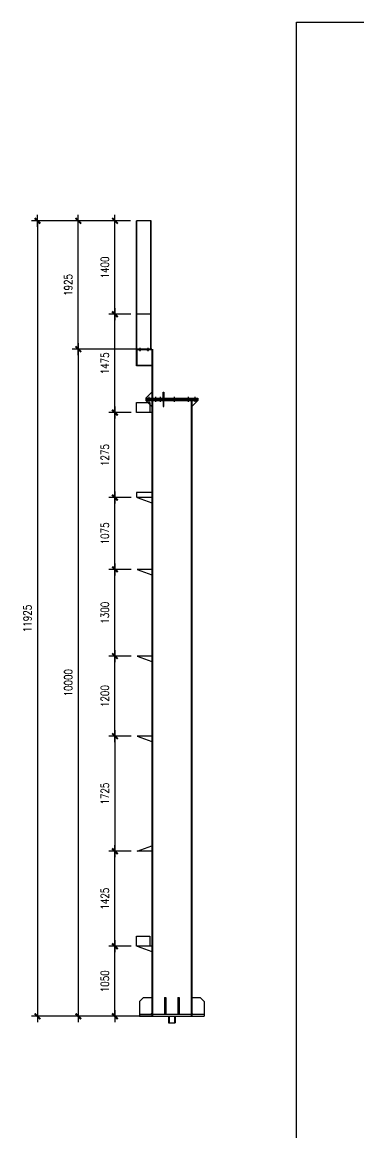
# Model space of a CAD drawing. Header units: millimetres. Extents: x 2451220 to 4527627, y -5186613 to -1639140.
# Drawn here: x 2478092 to 2483137, y -1674346 to -1657698 of the extents above; entities that cross this region are included whole.
import ezdxf

# ---------------------------------------------------------------- set-up
doc = ezdxf.new("R2010")
doc.units = ezdxf.units.MM
doc.header["$LTSCALE"] = 1000
doc.header["$PDMODE"] = 34
doc.linetypes.add('DASH', pattern=[0.35, 0.25, -0.1])
doc.styles.add('DIM_FONT', font='simplex.shx', dxfattribs={"width": 0.8, "bigfont": 'hztxt.shx'})
doc.styles.get("Standard").update_dxf_attribs({"font": 'txt', "bigfont": 'gbcbig.shx'})
doc.dimstyles.get("Standard").update_dxf_attribs({"dimscale": 100, "dimtxt": 3.5, "dimasz": 1, "dimexe": 2.5, "dimexo": 3, "dimgap": 1.5, "dimtad": 1, "dimdec": 0, "dimzin": 0, "dimdsep": 46, "dimtxsty": 'Standard', "dimblk": 'ARCHTICK', "dimcen": 0.09, "dimadec": 0, "dimazin": 0, "dimtfac": 1, "dimtdec": 0, "dimtix": 1, "dimtmove": 2, "dimatfit": 3, "dimldrblk": 'ARCHTICK', "dimfxl": 1, "dimtolj": 1, "dimtzin": 0, "dimarcsym": 0})
doc.dimstyles.new('WGH(1)', dxfattribs={"dimscale": 1.2, "dimtxt": 100, "dimasz": 0.5, "dimexe": 75, "dimexo": 75, "dimgap": 75, "dimtad": 1, "dimdec": 0, "dimzin": 0, "dimdsep": 46, "dimtxsty": 'DIM_FONT', "dimblk1": '_DIMX', "dimblk2": '_DIMX', "dimsah": 1, "dimcen": 0.09, "dimclrd": 3, "dimclre": 3, "dimclrt": 7, "dimadec": 0, "dimazin": 0, "dimtfac": 1, "dimtdec": 0, "dimtix": 1, "dimtmove": 2, "dimatfit": 3, "dimldrblk": '_DIMX', "dimfxl": 1, "dimtolj": 1, "dimtzin": 0, "dimarcsym": 0})

# ---------------------------------------------------------------- blocks, each defined once
blk = doc.blocks.new('_DIMX')
blk.add_line((-150, 0), (150, 0))
at = {"const_width": 50}
blk.add_lwpolyline([(-70, -70), (70, 70)], dxfattribs=at)
blk = doc.blocks.new('*D1602')
at = {"color": 3, "lineweight": -2}
for p, q in [((2479855, -1662600), (2478843, -1662600)), ((2478933, -1662601), (2478933, -1672599)), ((2479945, -1672600), (2478843, -1672600))]:
    blk.add_line(p, q, dxfattribs=at)
at = {"layer": 'Defpoints', "color": 0}
for p in [(2479945, -1662600), (2478933, -1672600), (2480035, -1672600)]:
    blk.add_point(p, dxfattribs=at)
at = {"color": 3, "lineweight": -2, "xscale": 0.6, "yscale": 0.6, "zscale": 0.6}
for p, rotation in [((2478933, -1662600), 90), ((2478933, -1672600), 270)]:
    blk.add_blockref('_DIMX', p, dxfattribs=dict(at, rotation=rotation))
at = {"color": 7, "insert": (2478783, -1667600), "char_height": 120, "attachment_point": 5, "rotation": 90, "style": 'DIM_FONT'}
blk.add_mtext('\\A1;10000', dxfattribs=at)
blk = doc.blocks.new('*D1603')
at = {"color": 3, "lineweight": -2}
for p, q in [((2479715, -1660675), (2479392, -1660675)), ((2479482, -1662074), (2479482, -1660676)), ((2479721, -1662075), (2479392, -1662075))]:
    blk.add_line(p, q, dxfattribs=at)
at = {"layer": 'Defpoints', "color": 0}
for p in [(2479482, -1660675), (2479805, -1660675), (2479811, -1662075)]:
    blk.add_point(p, dxfattribs=at)
at = {"color": 3, "lineweight": -2, "xscale": 0.6, "yscale": 0.6, "zscale": 0.6}
for p, rotation in [((2479482, -1660675), 90), ((2479482, -1662075), 270)]:
    blk.add_blockref('_DIMX', p, dxfattribs=dict(at, rotation=rotation))
at = {"color": 7, "insert": (2479332, -1661375), "char_height": 120, "attachment_point": 5, "rotation": 90, "style": 'DIM_FONT'}
blk.add_mtext('\\A1;1400', dxfattribs=at)
blk = doc.blocks.new('*D1604')
at = {"color": 3, "lineweight": -2}
for p, q in [((2479725, -1671550), (2479392, -1671550)), ((2479482, -1672599), (2479482, -1671551)), ((2479725, -1672600), (2479392, -1672600))]:
    blk.add_line(p, q, dxfattribs=at)
at = {"layer": 'Defpoints', "color": 0}
for p in [(2479482, -1671550), (2479815, -1671550), (2479815, -1672600)]:
    blk.add_point(p, dxfattribs=at)
at = {"color": 3, "lineweight": -2, "xscale": 0.6, "yscale": 0.6, "zscale": 0.6}
for p, rotation in [((2479482, -1671550), 90), ((2479482, -1672600), 270)]:
    blk.add_blockref('_DIMX', p, dxfattribs=dict(at, rotation=rotation))
at = {"color": 7, "insert": (2479332, -1672075), "char_height": 120, "attachment_point": 5, "rotation": 90, "style": 'DIM_FONT'}
blk.add_mtext('\\A1;1050', dxfattribs=at)
blk = doc.blocks.new('*D1605')
at = {"color": 3, "lineweight": -2}
for p, q in [((2479725, -1670125), (2479392, -1670125)), ((2479482, -1671549), (2479482, -1670126)), ((2479725, -1671550), (2479392, -1671550))]:
    blk.add_line(p, q, dxfattribs=at)
at = {"layer": 'Defpoints', "color": 0}
for p in [(2479482, -1670125), (2479815, -1670125), (2479815, -1671550)]:
    blk.add_point(p, dxfattribs=at)
at = {"color": 3, "lineweight": -2, "xscale": 0.6, "yscale": 0.6, "zscale": 0.6}
for p, rotation in [((2479482, -1670125), 90), ((2479482, -1671550), 270)]:
    blk.add_blockref('_DIMX', p, dxfattribs=dict(at, rotation=rotation))
at = {"color": 7, "insert": (2479332, -1670837), "char_height": 120, "attachment_point": 5, "rotation": 90, "style": 'DIM_FONT'}
blk.add_mtext('\\A1;1425', dxfattribs=at)
blk = doc.blocks.new('*D1606')
at = {"color": 3, "lineweight": -2}
for p, q in [((2479725, -1667200), (2479392, -1667200)), ((2479482, -1668399), (2479482, -1667201)), ((2479725, -1668400), (2479392, -1668400))]:
    blk.add_line(p, q, dxfattribs=at)
at = {"layer": 'Defpoints', "color": 0}
for p in [(2479482, -1667200), (2479815, -1667200), (2479815, -1668400)]:
    blk.add_point(p, dxfattribs=at)
at = {"color": 3, "lineweight": -2, "xscale": 0.6, "yscale": 0.6, "zscale": 0.6}
for p, rotation in [((2479482, -1667200), 90), ((2479482, -1668400), 270)]:
    blk.add_blockref('_DIMX', p, dxfattribs=dict(at, rotation=rotation))
at = {"color": 7, "insert": (2479332, -1667800), "char_height": 120, "attachment_point": 5, "rotation": 90, "style": 'DIM_FONT'}
blk.add_mtext('\\A1;1200', dxfattribs=at)
blk = doc.blocks.new('*D295')
at = {"color": 3, "lineweight": -2}
for p, q in [((2479725, -1665900), (2479392, -1665900)), ((2479482, -1667199), (2479482, -1665901)), ((2479725, -1667200), (2479392, -1667200))]:
    blk.add_line(p, q, dxfattribs=at)
at = {"layer": 'Defpoints', "color": 0}
for p in [(2479482, -1665900), (2479815, -1665900), (2479815, -1667200)]:
    blk.add_point(p, dxfattribs=at)
at = {"color": 3, "lineweight": -2, "xscale": 0.6, "yscale": 0.6, "zscale": 0.6}
for p, rotation in [((2479482, -1665900), 90), ((2479482, -1667200), 270)]:
    blk.add_blockref('_DIMX', p, dxfattribs=dict(at, rotation=rotation))
at = {"color": 7, "insert": (2479332, -1666550), "char_height": 120, "attachment_point": 5, "rotation": 90, "style": 'DIM_FONT'}
blk.add_mtext('\\A1;1300', dxfattribs=at)
blk = doc.blocks.new('*D1607')
at = {"color": 3, "lineweight": -2}
for p, q in [((2479725, -1664825), (2479392, -1664825)), ((2479482, -1665899), (2479482, -1664826)), ((2479725, -1665900), (2479392, -1665900))]:
    blk.add_line(p, q, dxfattribs=at)
at = {"layer": 'Defpoints', "color": 0}
for p in [(2479482, -1664825), (2479815, -1664825), (2479815, -1665900)]:
    blk.add_point(p, dxfattribs=at)
at = {"color": 3, "lineweight": -2, "xscale": 0.6, "yscale": 0.6, "zscale": 0.6}
for p, rotation in [((2479482, -1664825), 90), ((2479482, -1665900), 270)]:
    blk.add_blockref('_DIMX', p, dxfattribs=dict(at, rotation=rotation))
at = {"color": 7, "insert": (2479332, -1665362), "char_height": 120, "attachment_point": 5, "rotation": 90, "style": 'DIM_FONT'}
blk.add_mtext('\\A1;1075', dxfattribs=at)
blk = doc.blocks.new('*D1608')
at = {"color": 3, "lineweight": -2}
for p, q in [((2479725, -1663550), (2479392, -1663550)), ((2479482, -1664824), (2479482, -1663551)), ((2479725, -1664825), (2479392, -1664825))]:
    blk.add_line(p, q, dxfattribs=at)
at = {"layer": 'Defpoints', "color": 0}
for p in [(2479482, -1663550), (2479815, -1663550), (2479815, -1664825)]:
    blk.add_point(p, dxfattribs=at)
at = {"color": 3, "lineweight": -2, "xscale": 0.6, "yscale": 0.6, "zscale": 0.6}
for p, rotation in [((2479482, -1663550), 90), ((2479482, -1664825), 270)]:
    blk.add_blockref('_DIMX', p, dxfattribs=dict(at, rotation=rotation))
at = {"color": 7, "insert": (2479332, -1664187), "char_height": 120, "attachment_point": 5, "rotation": 90, "style": 'DIM_FONT'}
blk.add_mtext('\\A1;1275', dxfattribs=at)
blk = doc.blocks.new('*D296')
at = {"color": 3, "lineweight": -2}
for p, q in [((2479635, -1668400), (2479392, -1668400)), ((2479482, -1668401), (2479482, -1670124)), ((2479725, -1670125), (2479392, -1670125))]:
    blk.add_line(p, q, dxfattribs=at)
at = {"layer": 'Defpoints', "color": 0}
for p in [(2479725, -1668400), (2479482, -1670125), (2479815, -1670125)]:
    blk.add_point(p, dxfattribs=at)
at = {"color": 3, "lineweight": -2, "xscale": 0.6, "yscale": 0.6, "zscale": 0.6}
for p, rotation in [((2479482, -1668400), 90), ((2479482, -1670125), 270)]:
    blk.add_blockref('_DIMX', p, dxfattribs=dict(at, rotation=rotation))
at = {"color": 7, "insert": (2479332, -1669262), "char_height": 120, "attachment_point": 5, "rotation": 90, "style": 'DIM_FONT'}
blk.add_mtext('\\A1;1725', dxfattribs=at)
blk = doc.blocks.new('*D297')
at = {"color": 3, "lineweight": -2}
for p, q in [((2479721, -1662075), (2479392, -1662075)), ((2479482, -1663549), (2479482, -1662076)), ((2479635, -1663550), (2479392, -1663550))]:
    blk.add_line(p, q, dxfattribs=at)
at = {"layer": 'Defpoints', "color": 0}
for p in [(2479482, -1662075), (2479811, -1662075), (2479725, -1663550)]:
    blk.add_point(p, dxfattribs=at)
at = {"color": 3, "lineweight": -2, "xscale": 0.6, "yscale": 0.6, "zscale": 0.6}
for p, rotation in [((2479482, -1662075), 90), ((2479482, -1663550), 270)]:
    blk.add_blockref('_DIMX', p, dxfattribs=dict(at, rotation=rotation))
at = {"color": 7, "insert": (2479332, -1662812), "char_height": 120, "attachment_point": 5, "rotation": 90, "style": 'DIM_FONT'}
blk.add_mtext('\\A1;1475', dxfattribs=at)
blk = doc.blocks.new('*D298')
at = {"color": 3, "lineweight": -2}
for p, q in [((2479464, -1660675), (2478843, -1660675)), ((2478933, -1662599), (2478933, -1660676)), ((2479392, -1662600), (2478843, -1662600))]:
    blk.add_line(p, q, dxfattribs=at)
at = {"layer": 'Defpoints', "color": 0}
for p in [(2478933, -1660675), (2479554, -1660675), (2479482, -1662600)]:
    blk.add_point(p, dxfattribs=at)
at = {"color": 3, "lineweight": -2, "xscale": 0.6, "yscale": 0.6, "zscale": 0.6}
for p, rotation in [((2478933, -1660675), 90), ((2478933, -1662600), 270)]:
    blk.add_blockref('_DIMX', p, dxfattribs=dict(at, rotation=rotation))
at = {"color": 7, "insert": (2478783, -1661637), "char_height": 120, "attachment_point": 5, "rotation": 90, "style": 'DIM_FONT'}
blk.add_mtext('\\A1;1925', dxfattribs=at)
blk = doc.blocks.new('*D299')
at = {"color": 3, "lineweight": -2}
for p, q in [((2479063, -1660675), (2478231, -1660675)), ((2478321, -1660676), (2478321, -1672599)), ((2479063, -1672600), (2478231, -1672600))]:
    blk.add_line(p, q, dxfattribs=at)
at = {"layer": 'Defpoints', "color": 0}
for p in [(2479153, -1660675), (2478321, -1672600), (2479153, -1672600)]:
    blk.add_point(p, dxfattribs=at)
at = {"color": 3, "lineweight": -2, "xscale": 0.6, "yscale": 0.6, "zscale": 0.6}
for p, rotation in [((2478321, -1660675), 90), ((2478321, -1672600), 270)]:
    blk.add_blockref('_DIMX', p, dxfattribs=dict(at, rotation=rotation))
at = {"color": 7, "insert": (2478171, -1666637), "char_height": 120, "attachment_point": 5, "rotation": 90, "style": 'DIM_FONT'}
blk.add_mtext('\\A1;11925', dxfattribs=at)

msp = doc.modelspace()

# ---------------------------------------------------------------- linework, layer by layer
for p, q in [((2480025.2, -1660674.9), (2479805.2, -1660674.9)), ((2479805.2, -1662599.9), (2479805.2, -1660674.9)), ((2479811.2, -1662599.9), (2479811.2, -1660674.9)), ((2480019.2, -1662599.9), (2480019.2, -1660674.9)), ((2480025.2, -1662599.9), (2480025.2, -1660674.9)), ((2480019.2, -1662074.9), (2479811.2, -1662074.9)), ((2480035.2, -1662599.9), (2479805.2, -1662599.9)), ((2479805.2, -1662849.9), (2479805.2, -1662599.9)), ((2480035.2, -1662607.9), (2479805.2, -1662607.9)), ((2479813.2, -1662841.9), (2479813.2, -1662607.9)), ((2479855.2, -1662581), (2479855.2, -1662629.4)), ((2479975.2, -1662581), (2479975.2, -1662629.4)), ((2480035.2, -1662599.9), (2480035.2, -1663331.9)), ((2480045.2, -1662599.9), (2480045.2, -1663331.9)), ((2480035.2, -1662841.9), (2479805.2, -1662841.9)), ((2480035.2, -1662849.9), (2479805.2, -1662849.9)), ((2479945.2, -1663331.9), (2480035.2, -1663241.9)), ((2480205.2, -1663331.9), (2480205.2, -1663241.9)), ((2480205.2, -1663241.9), (2480215.2, -1663241.9)), ((2480215.2, -1663331.9), (2480215.2, -1663241.9)), ((2479945.2, -1663367.9), (2480035.2, -1663457.9)), ((2480035.2, -1663367.9), (2480035.2, -1672599.9)), ((2480045.2, -1663367.9), (2480045.2, -1672599.9)), ((2480625.2, -1663367.9), (2480625.2, -1672599.9)), ((2480635.2, -1663367.9), (2480635.2, -1672599.9)), ((2480725.2, -1663367.9), (2480635.2, -1663457.9)), ((2480035.2, -1663549.9), (2479815.2, -1663549.9)), ((2480035.2, -1664824.9), (2479815.2, -1664824.9)), ((2479815.2, -1664824.9), (2480035.2, -1664904.9)), ((2480035.2, -1665899.9), (2479815.2, -1665899.9)), ((2479815.2, -1665899.9), (2480035.2, -1665979.9)), ((2480035.2, -1665899.9), (2479815.2, -1665899.9)), ((2480035.2, -1667199.9), (2479815.2, -1667199.9)), ((2479815.2, -1667199.9), (2480035.2, -1667279.9)), ((2480035.2, -1667199.9), (2479815.2, -1667199.9)), ((2480035.2, -1668399.9), (2479815.2, -1668399.9)), ((2479815.2, -1668399.9), (2480035.2, -1668479.9)), ((2480035.2, -1668399.9), (2479815.2, -1668399.9)), ((2479815.2, -1670124.9), (2480035.2, -1670044.9)), ((2480035.2, -1670124.9), (2479815.2, -1670124.9)), ((2480035.2, -1670124.9), (2479815.2, -1670124.9)), ((2480035.2, -1671549.9), (2479815.2, -1671549.9)), ((2479815.2, -1671549.9), (2480035.2, -1671629.9)), ((2479850.2, -1672379.9), (2479910.2, -1672319.9)), ((2479910.2, -1672319.9), (2480049.2, -1672319.9)), ((2480225.2, -1672319.9), (2480225.2, -1672569.9)), ((2480225.2, -1672319.9), (2480245.2, -1672319.9)), ((2480245.2, -1672319.9), (2480245.2, -1672569.9)), ((2480425.2, -1672319.9), (2480425.2, -1672569.9)), ((2480425.2, -1672319.9), (2480445.2, -1672319.9)), ((2480445.2, -1672319.9), (2480445.2, -1672569.9)), ((2480621.2, -1672319.9), (2480760.2, -1672319.9)), ((2480760.2, -1672319.9), (2480820.2, -1672379.9)), ((2479850.2, -1672379.9), (2479850.2, -1672569.9)), ((2480820.2, -1672379.9), (2480820.2, -1672569.9)), ((2480035.2, -1672599.9), (2479815.2, -1672599.9)), ((2479850.2, -1672569.9), (2479850.2, -1672599.9)), ((2479850.2, -1672569.9), (2480820.2, -1672569.9)), ((2479850.2, -1672599.9), (2480820.2, -1672599.9)), ((2480020.2, -1672569.9), (2480035.2, -1672554.9)), ((2480035.2, -1672569.9), (2480635.2, -1672569.9)), ((2480035.2, -1672569.9), (2480635.2, -1672569.9)), ((2480035.2, -1672599.9), (2480635.2, -1672599.9)), ((2480035.2, -1672599.9), (2480635.2, -1672599.9)), ((2480285.2, -1672599.9), (2480285.2, -1672699.9)), ((2480295.2, -1672599.9), (2480295.2, -1672699.9)), ((2480375.2, -1672599.9), (2480375.2, -1672699.9)), ((2480385.2, -1672599.9), (2480385.2, -1672699.9)), ((2480650.2, -1672569.9), (2480635.2, -1672554.9)), ((2480820.2, -1672569.9), (2480820.2, -1672599.9)), ((2480285.2, -1672699.9), (2480385.2, -1672699.9))]:
    msp.add_line(p, q)
at = {"color": 2}
for p, q in [((2479945.2, -1663331.9), (2479945.2, -1663367.9)), ((2479945.2, -1663331.9), (2480725.2, -1663331.9)), ((2479990.2, -1663312.6), (2479990.2, -1663388.9)), ((2480090.2, -1663312.6), (2480090.2, -1663388.9)), ((2480160.2, -1663312.6), (2480160.2, -1663388.9)), ((2480370.2, -1663312.6), (2480370.2, -1663388.9)), ((2480580.2, -1663312.6), (2480580.2, -1663388.9)), ((2480680.2, -1663312.6), (2480680.2, -1663388.9)), ((2480725.2, -1663331.9), (2480725.2, -1663367.9)), ((2479945.2, -1663349.9), (2480725.2, -1663349.9)), ((2479945.2, -1663367.9), (2480725.2, -1663367.9)), ((2480025.2, -1664749.9), (2479805.2, -1664749.9))]:
    msp.add_line(p, q, dxfattribs=at)
for points in [[(2482202.1, -1657697.8), (2537948.3, -1657697.8), (2537948.3, -1675441.9), (2482202.1, -1675441.9)], [(2479849.7, -1662589.6), (2479861.2, -1662589.6), (2479861.2, -1662620), (2479849.7, -1662620)], [(2479969.7, -1662589.6), (2479981.2, -1662589.6), (2479981.2, -1662620), (2479969.7, -1662620)], [(2480205.2, -1663241.9), (2480215.2, -1663241.9), (2480215.2, -1663331.9), (2480205.2, -1663331.9)], [(2480205.2, -1663457.9), (2480215.2, -1663457.9), (2480215.2, -1663367.9), (2480205.2, -1663367.9)]]:
    msp.add_lwpolyline(points, close=True)
at = {"color": 2, "linetype": 'DASH'}
for points in [[(2479805.2, -1663399.9), (2480005.2, -1663399.9), (2480005.2, -1663549.9), (2479805.2, -1663549.9)], [(2479805.2, -1671399.9), (2480005.2, -1671399.9), (2480005.2, -1671549.9), (2479805.2, -1671549.9)]]:
    msp.add_lwpolyline(points, close=True, dxfattribs=at)
at = {"color": 2}
msp.add_lwpolyline([(2479805.2, -1664749.9), (2479805.2, -1664824.9)], dxfattribs=at)

# ---------------------------------------------------------------- dimensions: what is measured, and where the dimension line sits
for base, p1, p2, picture, middle in [((2478320.9, -1672599.9), (2479153.1, -1660674.9), (2479153.1, -1672599.9), '*D299', (2478170.9, -1666637.4)), ((2478932.7, -1660674.9), (2479482.1, -1662599.9), (2479553.6, -1660674.9), '*D298', (2478782.7, -1661637.4)), ((2479482.1, -1660674.9), (2479811.2, -1662074.9), (2479805.2, -1660674.9), '*D1603', (2479332.1, -1661374.9)), ((2479482.1, -1662074.9), (2479725.2, -1663549.9), (2479811.2, -1662074.9), '*D297', (2479332.1, -1662812.4)), ((2479482.1, -1663549.9), (2479815.2, -1664824.9), (2479815.2, -1663549.9), '*D1608', (2479332.1, -1664187.4)), ((2479482.1, -1664824.9), (2479815.2, -1665899.9), (2479815.2, -1664824.9), '*D1607', (2479332.1, -1665362.4)), ((2479482.1, -1665899.9), (2479815.2, -1667199.9), (2479815.2, -1665899.9), '*D295', (2479332.1, -1666549.9)), ((2479482.1, -1667199.9), (2479815.2, -1668399.9), (2479815.2, -1667199.9), '*D1606', (2479332.1, -1667799.9)), ((2479482.1, -1670124.9), (2479725.2, -1668399.9), (2479815.2, -1670124.9), '*D296', (2479332.1, -1669262.4)), ((2479482.1, -1670124.9), (2479815.2, -1671549.9), (2479815.2, -1670124.9), '*D1605', (2479332.1, -1670837.4)), ((2479482.1, -1671549.9), (2479815.2, -1672599.9), (2479815.2, -1671549.9), '*D1604', (2479332.1, -1672074.9))]:
    dim = msp.add_linear_dim(base=base, p1=p1, p2=p2, angle=90, dimstyle='Standard', override={"dimscale": 1.2, "dimtxt": 100, "dimasz": 0.5, "dimexe": 75, "dimexo": 75, "dimgap": 75, "dimtxsty": 'DIM_FONT', "dimblk1": '_DIMX', "dimblk2": '_DIMX', "dimsah": 1, "dimclrd": 3, "dimclre": 3, "dimclrt": 7, "dimldrblk": '_DIMX'})
    dim.commit()
    dim.dimension.update_dxf_attribs({"geometry": picture, "text_midpoint": middle})
dim = msp.add_linear_dim(base=(2478932.7, -1672599.9), p1=(2479945.2, -1662599.9), p2=(2480035.2, -1672599.9), angle=90, dimstyle='WGH(1)')
dim.commit()
dim.dimension.update_dxf_attribs({"geometry": '*D1602', "text_midpoint": (2478782.7, -1667599.9)})

doc.saveas('drawing.dxf')
